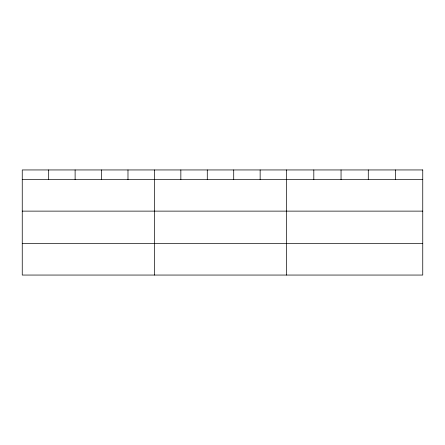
<?xml version="1.0" encoding="UTF-8"?>
<svg xmlns="http://www.w3.org/2000/svg" width="445" height="445" viewBox="0 0 445 445"><rect width="100%" height="100%" fill="white"/><g stroke="black" fill="none" stroke-linecap="round" stroke-linejoin="round"><path stroke-width="0.67" d="M22.25 179.635L422.75 179.635M22.25 211.125L422.75 211.125M22.25 243.571L422.75 243.571M395.516 169.946L395.516 179.635M368.282 169.946L368.282 179.635M341.048 169.946L341.048 179.635M313.814 169.946L313.814 179.635M286.58 169.946L286.58 275.055M260.147 169.946L260.147 179.635M233.714 169.946L233.714 179.635M207.281 169.946L207.281 179.635M180.848 169.946L180.848 179.635M154.415 169.946L154.415 275.055M127.982 169.946L127.982 179.635M101.549 169.946L101.549 179.635M75.116 169.946L75.116 179.635M48.683 169.946L48.683 179.635M422.75 169.946L22.25 169.946L22.25 275.055L422.75 275.055L422.75 169.946"/></g></svg>
